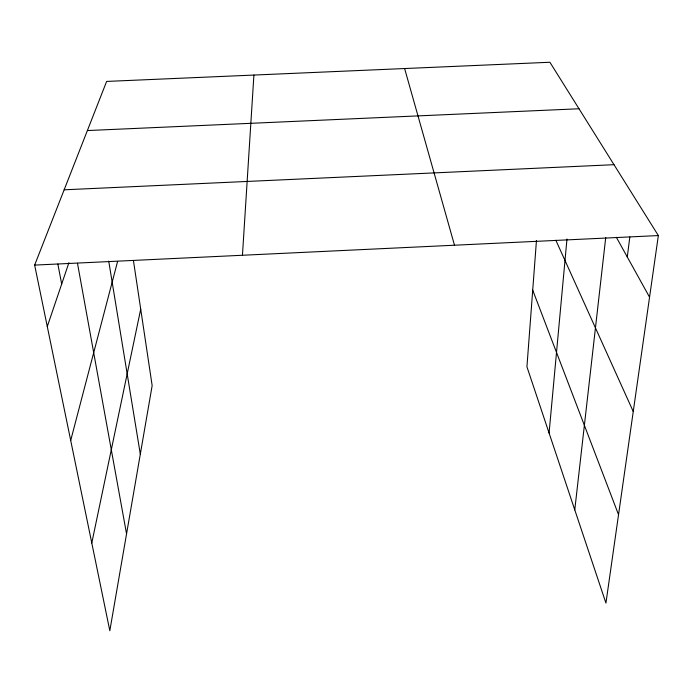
<?xml version="1.0" encoding="UTF-8"?>
<svg xmlns="http://www.w3.org/2000/svg" width="693" height="693" viewBox="0 0 693 693"><rect width="100%" height="100%" fill="white"/><g stroke="black" fill="none" stroke-linecap="round" stroke-linejoin="round"><path stroke-width="1.04" d="M242.446 255.258L253.907 75.061M536.46 240.471L526.931 366.788L605.933 603.075L658.35 235.568L549.904 62.257L106.627 81.427L34.65 265.098L109.823 630.743L152.157 385.603L133.446 260.603M549.073 433.021L566.978 239.016M574.766 509.875L605.725 237.534M627.286 256.999L629.833 236.945M91.788 543.009L140.714 309.147M70.703 440.445L117.619 261.348M47.28 326.55L68.919 262.699M34.65 265.098L658.35 235.568M64.154 189.804L613.998 164.691M87.37 130.561L579.001 108.758M616.38 237.327L649.558 297.176M555.864 240.263L633.246 411.547M532.709 290.142L618.537 514.7M404.617 68.538L454.495 245.218M57.84 264.024L61.686 284.035M77.486 263.288L126.55 533.887M108.74 261.174L140.315 454.192"/></g></svg>
